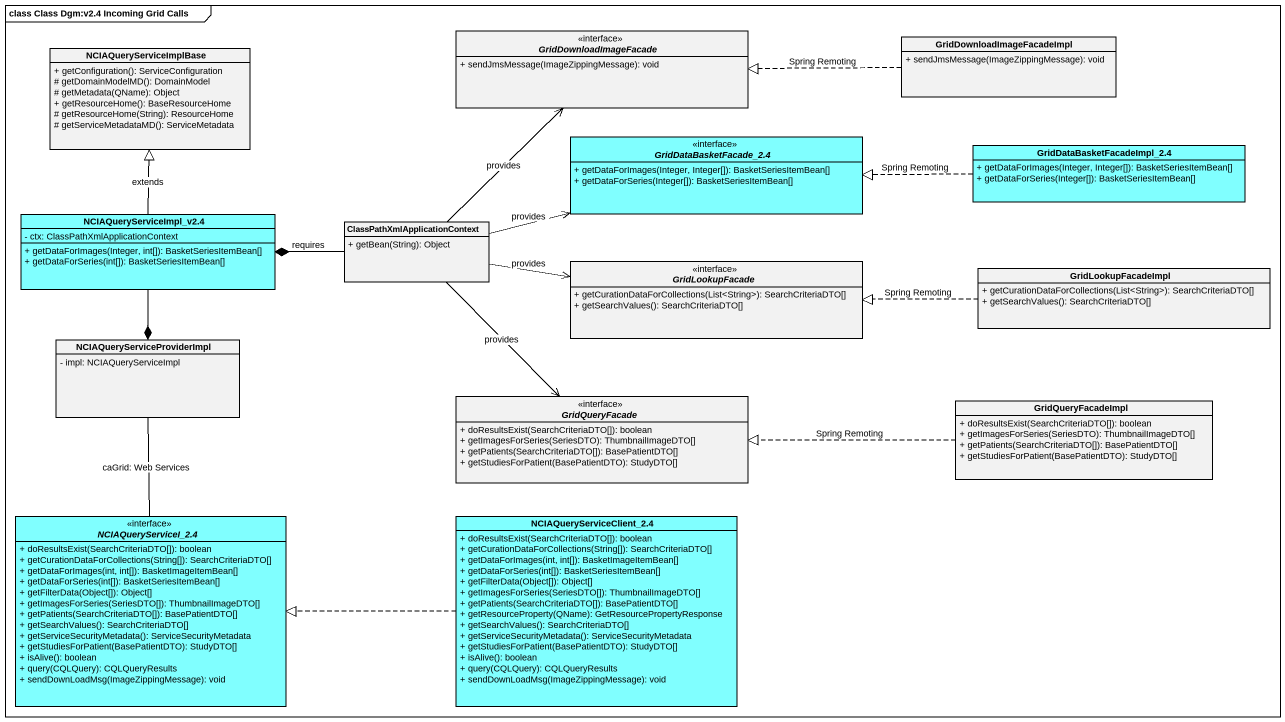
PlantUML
@startuml
mainframe class Class Dgm:v2.4 Incoming Grid Calls
hide circle
hide empty members
skinparam classAttributeIconSize 0
interface GridDownloadImageFacade <<interface>> {
  + sendJmsMessage(ImageZippingMessage): void
}
class NCIAQueryServiceImplBase {
  + getConfiguration(): ServiceConfiguration
  # getDomainModelMD(): DomainModel
  # getMetadata(QName): Object
  + getResourceHome(): BaseResourceHome
  # getResourceHome(String): ResourceHome
  # getServiceMetadataMD(): ServiceMetadata
}
class GridDownloadImageFacadeImpl {
  + sendJmsMessage(ImageZippingMessage): void
}
interface "GridDataBasketFacade_2.4" as GridDataBasketFacade_2_4 <<interface>> #80FFFF {
  + getDataForImages(Integer, Integer[]): BasketSeriesItemBean[]
  + getDataForSeries(Integer[]): BasketSeriesItemBean[]
}
class "GridDataBasketFacadeImpl_2.4" as GridDataBasketFacadeImpl_2_4 #80FFFF {
  + getDataForImages(Integer, Integer[]): BasketSeriesItemBean[]
  + getDataForSeries(Integer[]): BasketSeriesItemBean[]
}
class "NCIAQueryServiceImpl_v2.4" as NCIAQueryServiceImpl_v2_4 #80FFFF {
  - ctx: ClassPathXmlApplicationContext
  + getDataForImages(Integer, int[]): BasketSeriesItemBean[]
  + getDataForSeries(int[]): BasketSeriesItemBean[]
}
class "ClassPathXmlApplicationContext" as ClassPathXmlApplicationConte {
  + getBean(String): Object
}
interface GridLookupFacade <<interface>> {
  + getCurationDataForCollections(List<String>): SearchCriteriaDTO[]
  + getSearchValues(): SearchCriteriaDTO[]
}
class GridLookupFacadeImpl {
  + getCurationDataForCollections(List<String>): SearchCriteriaDTO[]
  + getSearchValues(): SearchCriteriaDTO[]
}
class NCIAQueryServiceProviderImpl {
  - impl: NCIAQueryServiceImpl
}
interface GridQueryFacade <<interface>> {
  + doResultsExist(SearchCriteriaDTO[]): boolean
  + getImagesForSeries(SeriesDTO): ThumbnailImageDTO[]
  + getPatients(SearchCriteriaDTO[]): BasePatientDTO[]
  + getStudiesForPatient(BasePatientDTO): StudyDTO[]
}
class GridQueryFacadeImpl {
  + doResultsExist(SearchCriteriaDTO[]): boolean
  + getImagesForSeries(SeriesDTO): ThumbnailImageDTO[]
  + getPatients(SearchCriteriaDTO[]): BasePatientDTO[]
  + getStudiesForPatient(BasePatientDTO): StudyDTO[]
}
interface "NCIAQueryServiceI_2.4" as NCIAQueryServiceI_2_4 <<interface>> #80FFFF {
  + doResultsExist(SearchCriteriaDTO[]): boolean
  + getCurationDataForCollections(String[]): SearchCriteriaDTO[]
  + getDataForImages(int, int[]): BasketImageItemBean[]
  + getDataForSeries(int[]): BasketSeriesItemBean[]
  + getFilterData(Object[]): Object[]
  + getImagesForSeries(SeriesDTO[]): ThumbnailImageDTO[]
  + getPatients(SearchCriteriaDTO[]): BasePatientDTO[]
  + getSearchValues(): SearchCriteriaDTO[]
  + getServiceSecurityMetadata(): ServiceSecurityMetadata
  + getStudiesForPatient(BasePatientDTO): StudyDTO[]
  + isAlive(): boolean
  + query(CQLQuery): CQLQueryResults
  + sendDownLoadMsg(ImageZippingMessage): void
}
class "NCIAQueryServiceClient_2.4" as NCIAQueryServiceClient_2_4 #80FFFF {
  + doResultsExist(SearchCriteriaDTO[]): boolean
  + getCurationDataForCollections(String[]): SearchCriteriaDTO[]
  + getDataForImages(int, int[]): BasketImageItemBean[]
  + getDataForSeries(int[]): BasketSeriesItemBean[]
  + getFilterData(Object[]): Object[]
  + getImagesForSeries(SeriesDTO[]): ThumbnailImageDTO[]
  + getPatients(SearchCriteriaDTO[]): BasePatientDTO[]
  + getResourceProperty(QName): GetResourcePropertyResponse
  + getSearchValues(): SearchCriteriaDTO[]
  + getServiceSecurityMetadata(): ServiceSecurityMetadata
  + getStudiesForPatient(BasePatientDTO): StudyDTO[]
  + isAlive(): boolean
  + query(CQLQuery): CQLQueryResults
  + sendDownLoadMsg(ImageZippingMessage): void
}
GridDownloadImageFacadeImpl .left.|> GridDownloadImageFacade : Spring Remoting
GridDataBasketFacadeImpl_2_4 .left.|> GridDataBasketFacade_2_4 : Spring Remoting
NCIAQueryServiceImpl_v2_4 -up-|> NCIAQueryServiceImplBase : extends
NCIAQueryServiceImpl_v2_4 --* NCIAQueryServiceProviderImpl
ClassPathXmlApplicationConte -up-> GridDownloadImageFacade : provides
ClassPathXmlApplicationConte -right-> GridDataBasketFacade_2_4 : provides
ClassPathXmlApplicationConte -left-* NCIAQueryServiceImpl_v2_4 : requires
ClassPathXmlApplicationConte -right-> GridLookupFacade : provides
ClassPathXmlApplicationConte --> GridQueryFacade : provides
GridLookupFacadeImpl .left.|> GridLookupFacade : Spring Remoting
GridQueryFacadeImpl .left.|> GridQueryFacade : Spring Remoting
NCIAQueryServiceI_2_4 -up- NCIAQueryServiceProviderImpl : caGrid: Web Services
NCIAQueryServiceClient_2_4 .left.|> NCIAQueryServiceI_2_4
@enduml
